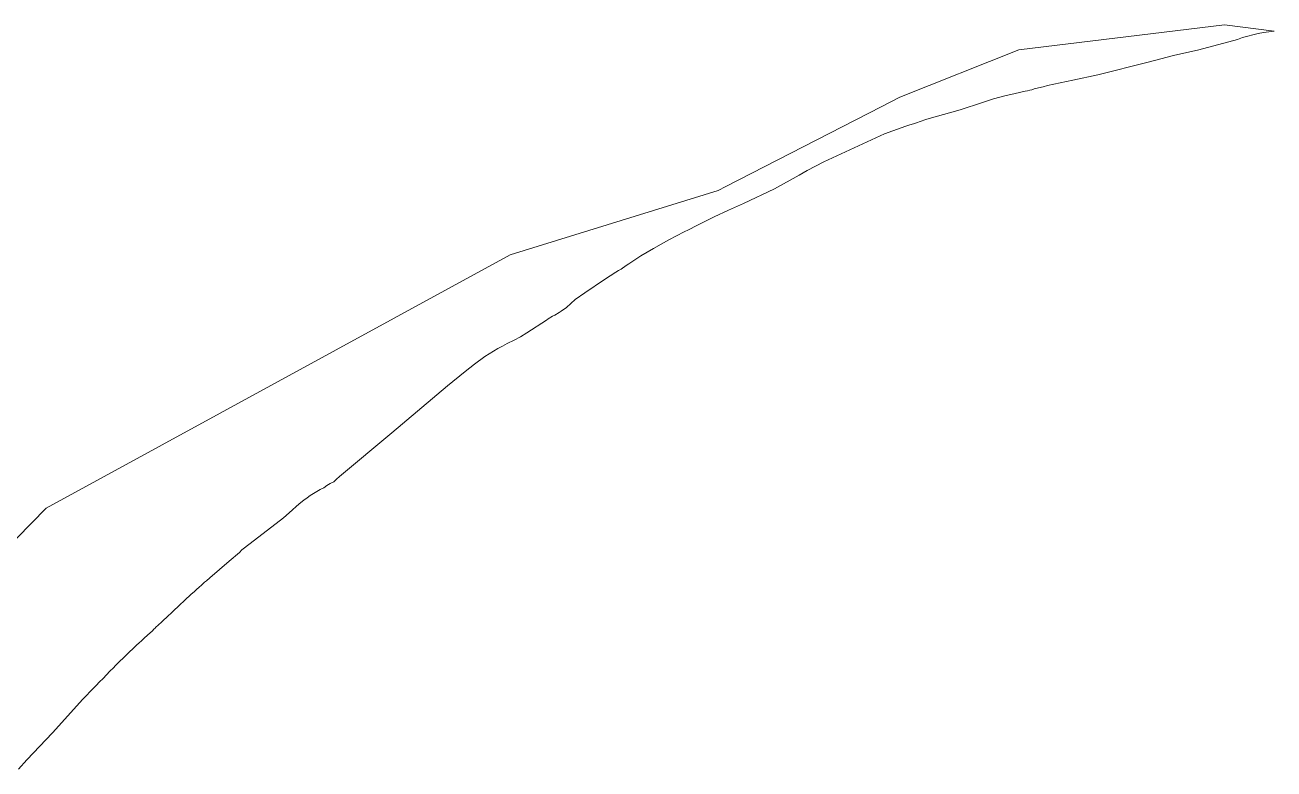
# Model space of a CAD drawing. Header units: metres. Extents: x 269214 to 271153, y 6086402 to 6088113.
# Drawn here: x 270791 to 271153.3, y 6087897.2 to 6088113.2 of the extents above; entities that cross this region are included whole.
import ezdxf

# ---------------------------------------------------------------- set-up
doc = ezdxf.new("R2010")
doc.units = ezdxf.units.M
doc.layers.add('Cadastre Land Parcels_SP_EXT', color=9, linetype='Continuous', lineweight=5)

msp = doc.modelspace()

# ---------------------------------------------------------------- linework, layer by layer
at = {"layer": 'Cadastre Land Parcels_SP_EXT', "linetype": 'Continuous'}
msp.add_lwpolyline([(270789.08, 6087897.25), (270791.49, 6087899.92), (270798.94, 6087907.77), (270807.8, 6087917.51), (270808.42, 6087918.17), (270810.3, 6087920.18), (270811.54, 6087921.41), (270812.7, 6087922.66), (270813.54, 6087923.47), (270814.76, 6087924.7), (270815.5, 6087925.53), (270815.91, 6087925.94), (270816.37, 6087926.33), (270817.57, 6087927.55), (270823.22, 6087933.07), (270824.15, 6087933.99), (270824.63, 6087934.38), (270825.58, 6087935.24), (270826.52, 6087936.1), (270827.93, 6087937.4), (270828.4, 6087937.84), (270828.86, 6087938.27), (270828.87, 6087938.28), (270829.73, 6087939.07), (270830.58, 6087939.87), (270831.01, 6087940.27), (270832.29, 6087941.47), (270832.72, 6087941.87), (270833.14, 6087942.27), (270834, 6087943.08), (270839.12, 6087947.87), (270840.11, 6087948.78), (270840.6, 6087949.22), (270841.6, 6087950.12), (270842.1, 6087950.56), (270843.09, 6087951.45), (270843.59, 6087951.89), (270844.59, 6087952.78), (270850.17, 6087957.55), (270853.19, 6087960.11), (270853.91, 6087960.86), (270856.34, 6087962.73), (270865.98, 6087970.11), (270865.99, 6087970.12), (270868.5, 6087972.35), (270869.75, 6087973.49), (270871.02, 6087974.6), (270871.9, 6087975.31), (270872.8, 6087975.99), (270873.73, 6087976.63), (270874.67, 6087977.25), (270875.64, 6087977.83), (270876.6, 6087978.41), (270877.65, 6087978.86), (270878.58, 6087979.49), (270879.53, 6087980.1), (270880.52, 6087980.64), (270881.35, 6087981.42), (270882.24, 6087982.12), (270897.34, 6087994.81), (270913.5, 6088008.48), (270913.5, 6088008.48), (270918.67, 6088012.59), (270921.35, 6088014.79), (270924.41, 6088016.94), (270925.64, 6088017.76), (270926.89, 6088018.54), (270928.17, 6088019.29), (270929.47, 6088019.99), (270930.83, 6088020.75), (270932.91, 6088021.72), (270934.73, 6088022.72), (270936.55, 6088023.81), (270942.29, 6088027.52), (270942.76, 6088027.91), (270944, 6088028.65), (270944.64, 6088028.98), (270945.88, 6088029.72), (270946.47, 6088030.18), (270948.07, 6088031.19), (270950.54, 6088033.51), (270953.34, 6088035.47), (270959.11, 6088039.35), (270960.71, 6088040.38), (270962.32, 6088041.42), (270963.09, 6088041.9), (270963.88, 6088042.34), (270965.37, 6088043.42), (270966.15, 6088043.87), (270969.63, 6088046.19), (270973.26, 6088048.35), (270977.75, 6088050.85), (270982.16, 6088053.14), (270983.4, 6088053.75), (270985.9, 6088054.99), (270988.39, 6088056.23), (270990.89, 6088057.47), (270995.08, 6088059.44), (270999.35, 6088061.34), (271008.38, 6088065.63), (271015.5, 6088069.58), (271017.86, 6088070.94), (271020.26, 6088072.24), (271022.69, 6088073.45), (271022.7, 6088073.46), (271031.47, 6088077.56), (271032.73, 6088078.13), (271035.25, 6088079.27), (271037.77, 6088080.42), (271039.04, 6088081.04), (271040.33, 6088081.6), (271040.34, 6088081.61), (271046.53, 6088083.8), (271047.08, 6088083.99), (271047.63, 6088084.18), (271048.72, 6088084.55), (271049.27, 6088084.74), (271049.82, 6088084.92), (271050.37, 6088085.11), (271050.91, 6088085.29), (271052.01, 6088085.65), (271052.56, 6088085.83), (271054.97, 6088086.55), (271057.41, 6088087.18), (271062.26, 6088088.53), (271068.71, 6088090.65), (271071.94, 6088091.72), (271075.22, 6088092.64), (271078.16, 6088093.34), (271081.1, 6088093.94), (271081.1, 6088093.94), (271081.74, 6088094.1), (271082.41, 6088094.28), (271083, 6088094.4), (271083.71, 6088094.62), (271084.99, 6088094.93), (271086.28, 6088095.25), (271087.59, 6088095.59), (271091.22, 6088096.42), (271094.89, 6088097.15), (271102.19, 6088098.7), (271116.81, 6088102.36), (271124.1, 6088104.3), (271131.44, 6088106.02), (271142.68, 6088109.01), (271144.17, 6088109.52), (271145.67, 6088109.97), (271147.18, 6088110.36), (271148.69, 6088110.7), (271150.22, 6088110.98), (271151.75, 6088111.2), (271153.28, 6088111.37), (271138.92, 6088113.2), (271079.3, 6088105.97), (271044.75, 6088092.2), (271039.33, 6088089.41), (270994.31, 6088066.32), (270992.04, 6088065.19), (270931.74, 6088046.53), (270797.12, 6087972.96), (270788.58, 6087964.27)], dxfattribs=at)

doc.saveas('drawing.dxf')
